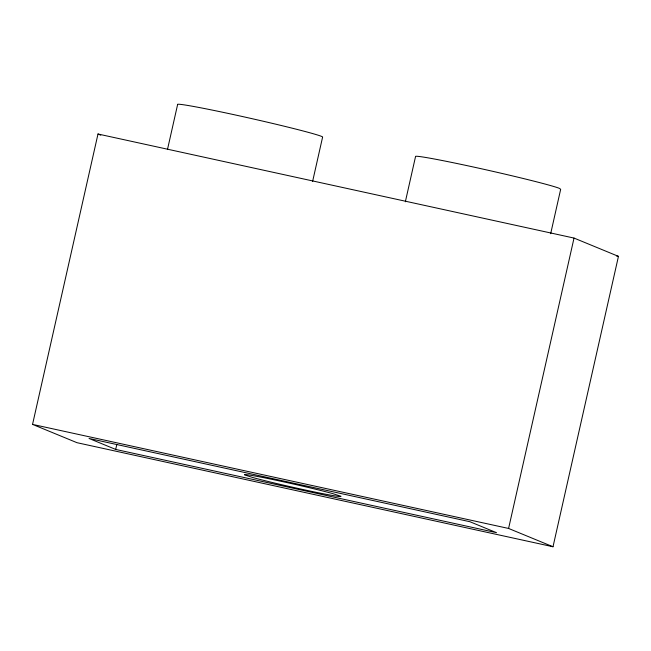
<?xml version="1.0" encoding="UTF-8"?>
<svg xmlns="http://www.w3.org/2000/svg" width="651" height="651" viewBox="0 0 651 651"><rect width="100%" height="100%" fill="white"/><g stroke="black" fill="none" stroke-linecap="round" stroke-linejoin="round"><path stroke-width="0.98" d="M32.55 424.395L97.992 134.008L574.027 238.071L618.45 256.364L553.008 546.75L76.973 442.688L32.55 424.395L508.586 528.457L553.008 546.75M167.584 149.038L177.601 104.591A74.458 2.466 12.7 0 1 245.98 117.318A74.458 2.466 12.7 0 1 322.636 136.954L312.618 181.401M115.691 449.434L89.041 438.465L469.867 521.711L496.518 532.681L115.691 449.434L116.806 444.478M405.353 201.777L415.59 156.346A74.458 2.466 12.7 0 1 482.358 168.983A74.458 2.466 12.7 0 1 559.168 188.269L560.682 189.262L550.665 233.709M508.586 528.457L574.027 238.071M616.464 255.933L618.45 256.364M97.992 134.008L100.767 135.156M245.175 474.546L244.499 474.839L252.84 477.541A49.639 1.644 12.7 0 0 302.805 489.479A49.639 1.644 12.7 0 0 340.383 496.599L341.059 496.314L332.718 493.604A49.639 1.644 12.7 0 0 282.762 481.667A49.639 1.644 12.7 0 0 245.175 474.546"/></g></svg>
